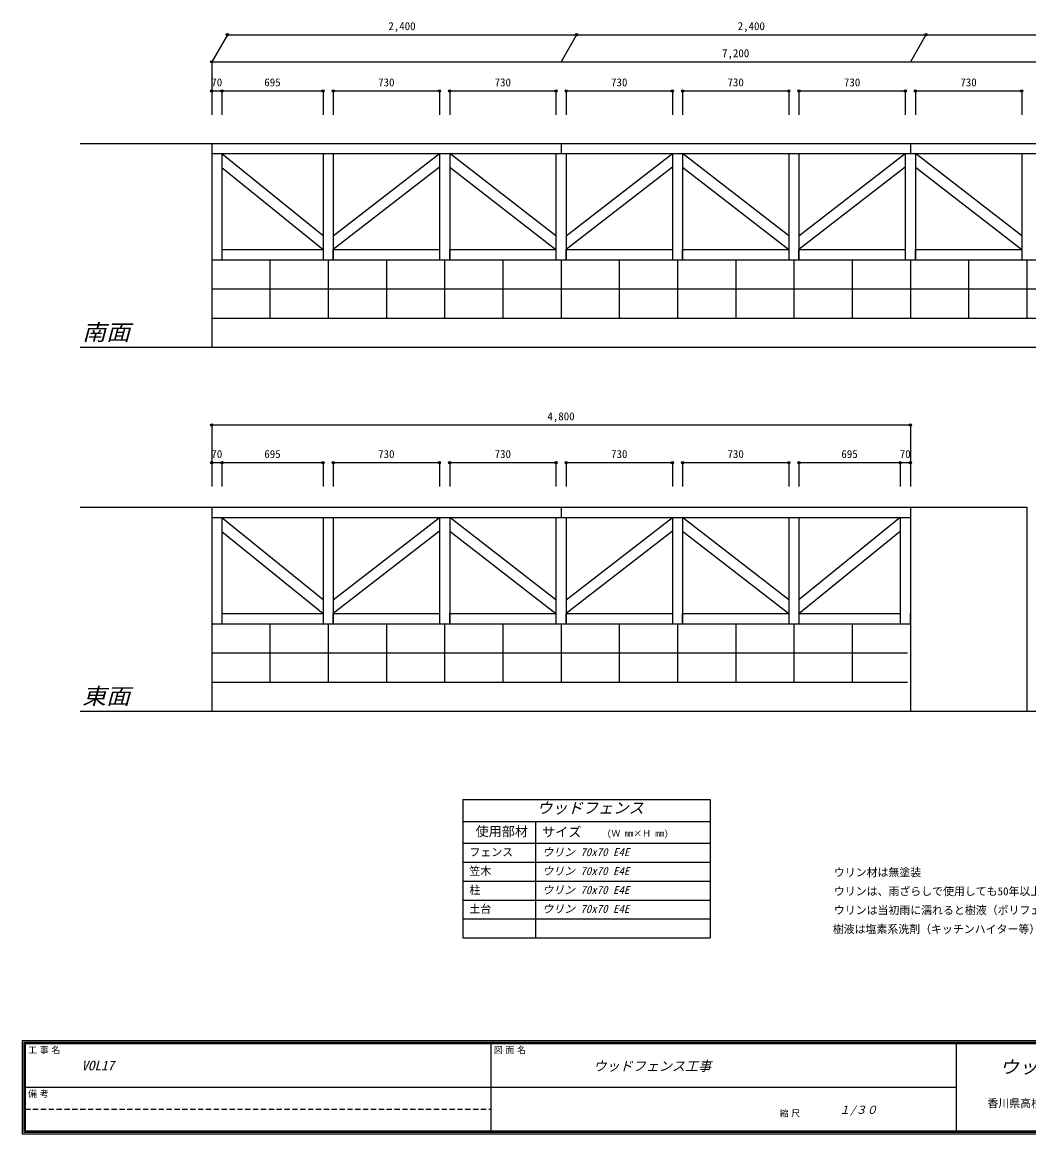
# Model space of a CAD drawing. Units: millimetres at full size, sheet at 1:30. Extents: x -5633 to 5647, y -4119 to 3516.
# Drawn here: x -5633 to 1283, y -4119 to 3516 of the extents above; entities that cross this region are included whole.
import ezdxf
from ezdxf.enums import TextEntityAlignment as Align

# ---------------------------------------------------------------- set-up
doc = ezdxf.new("R2010")
doc.units = ezdxf.units.MM
doc.header["$LTSCALE"] = 30
doc.header["$PDMODE"] = 32
doc.header["$PDSIZE"] = 15
doc.linetypes.add('DASHED1', pattern=[1.8, 1.2, -0.6])
for name, color, linetype in [('0-2_束１', 4, 'Continuous'), ('0-4_根太・大引', 4, 'Continuous'), ('0-6_床板等１', 3, 'Continuous'), ('0-9_文字（デッキ等）', 7, 'Continuous'), ('0-A_境界・築造物', 7, 'Continuous'), ('0-B_補助線', 6, 'Continuous'), ('0-C_寸法（境界・築造物）', 7, 'Continuous'), ('F-B_文字', 4, 'Continuous')]:
    doc.layers.add(name, color=color, linetype=linetype)
doc.styles.add('ＭＳ ゴシック', font='')
doc.styles.get('ＭＳ ゴシック').set_extended_font_data('MS Gothic')

msp = doc.modelspace()

# ---------------------------------------------------------------- linework, layer by layer
at = {"layer": '0-2_束１'}
for p, q in [((-4330.87, 2683.73), (2869.13, 2683.73)), ((-4330.87, 2683.73), (-4330.87, 2613.73)), ((-1930.87, 2683.73), (-1930.87, 2613.73)), ((469.13, 2683.73), (469.13, 2613.73)), ((-4330.87, 2613.73), (-4260.87, 2613.73)), ((-4330.87, 2613.73), (-4330.87, 1883.73)), ((-4330.87, 2613.73), (2869.13, 2613.73)), ((-4260.87, 2613.73), (-4260.87, 1883.73)), ((-3565.87, 2613.73), (-3495.87, 2613.73)), ((-3565.87, 2613.73), (-3565.87, 1883.73)), ((-3495.87, 2613.73), (-3495.87, 1883.73)), ((-2765.87, 2613.73), (-2695.87, 2613.73)), ((-2765.87, 2613.73), (-2765.87, 1883.73)), ((-2695.87, 2613.73), (-2695.87, 1883.73)), ((-1965.87, 2613.73), (-1895.87, 2613.73)), ((-1965.87, 2613.73), (-1965.87, 1883.73)), ((-1895.87, 2613.73), (-1895.87, 1883.73)), ((-1165.87, 2613.73), (-1095.87, 2613.73)), ((-1165.87, 2613.73), (-1165.87, 1883.73)), ((-1095.87, 2613.73), (-1095.87, 1883.73)), ((-365.87, 2613.73), (-295.87, 2613.73)), ((-365.87, 2613.73), (-365.87, 1883.73)), ((-295.87, 2613.73), (-295.87, 1883.73)), ((434.13, 2613.73), (504.13, 2613.73)), ((434.13, 2613.73), (434.13, 1883.73)), ((504.13, 2613.73), (504.13, 1883.73)), ((1234.13, 2613.73), (1304.13, 2613.73)), ((1234.13, 2613.73), (1234.13, 1883.73)), ((-4330.87, 1883.73), (-4260.87, 1883.73)), ((-3565.87, 1883.73), (-3495.87, 1883.73)), ((-2765.87, 1883.73), (-2695.87, 1883.73)), ((-1965.87, 1883.73), (-1895.87, 1883.73)), ((-1165.87, 1883.73), (-1095.87, 1883.73)), ((-365.87, 1883.73), (-295.87, 1883.73)), ((434.13, 1883.73), (504.13, 1883.73)), ((1234.13, 1883.73), (1304.13, 1883.73)), ((-4330.87, 183.73), (-4330.87, 113.73)), ((-4330.87, 183.73), (469.13, 183.73)), ((-1930.87, 183.73), (-1930.87, 113.73)), ((469.13, 183.73), (469.13, 113.73)), ((-4330.87, 113.73), (-4260.87, 113.73)), ((-4330.87, 113.73), (-4330.87, -616.27)), ((-4330.87, 113.73), (469.13, 113.73)), ((-4260.87, 113.73), (-4260.87, -616.27)), ((-3565.87, 113.73), (-3495.87, 113.73)), ((-3565.87, 113.73), (-3565.87, -616.27)), ((-3495.87, 113.73), (-3495.87, -616.27)), ((-2765.87, 113.73), (-2695.87, 113.73)), ((-2765.87, 113.73), (-2765.87, -616.27)), ((-2695.87, 113.73), (-2695.87, -616.27)), ((-1965.87, 113.73), (-1895.87, 113.73)), ((-1965.87, 113.73), (-1965.87, -616.27)), ((-1895.87, 113.73), (-1895.87, -616.27)), ((-1165.87, 113.73), (-1095.87, 113.73)), ((-1165.87, 113.73), (-1165.87, -616.27)), ((-1095.87, 113.73), (-1095.87, -616.27)), ((-365.87, 113.73), (-295.87, 113.73)), ((-365.87, 113.73), (-365.87, -616.27)), ((-295.87, 113.73), (-295.87, -616.27)), ((399.13, 113.73), (469.13, 113.73)), ((399.13, 113.73), (399.13, -616.27)), ((469.13, 113.73), (469.13, -616.27)), ((-4330.87, -616.27), (-4260.87, -616.27)), ((-3565.87, -616.27), (-3495.87, -616.27)), ((-2765.87, -616.27), (-2695.87, -616.27)), ((-1965.87, -616.27), (-1895.87, -616.27)), ((-1165.87, -616.27), (-1095.87, -616.27)), ((-365.87, -616.27), (-295.87, -616.27)), ((399.13, -616.27), (469.13, -616.27))]:
    msp.add_line(p, q, dxfattribs=at)
at = {"layer": '0-4_根太・大引'}
for p, q in [((-4260.87, 1953.73), (-3565.87, 1953.73)), ((-4260.87, 1953.73), (-4260.87, 1883.73)), ((-3565.87, 1953.73), (-3565.87, 1883.73)), ((-3495.87, 1953.73), (-2765.87, 1953.73)), ((-3495.87, 1883.73), (-3495.87, 1953.73)), ((-2765.87, 1953.73), (-2765.87, 1883.73)), ((-2695.87, 1953.73), (-1965.87, 1953.73)), ((-2695.87, 1883.73), (-2695.87, 1953.73)), ((-1965.87, 1953.73), (-1965.87, 1883.73)), ((-1895.87, 1953.73), (-1165.87, 1953.73)), ((-1895.87, 1883.73), (-1895.87, 1953.73)), ((-1165.87, 1953.73), (-1165.87, 1883.73)), ((-1095.87, 1953.73), (-365.87, 1953.73)), ((-1095.87, 1883.73), (-1095.87, 1953.73)), ((-365.87, 1953.73), (-365.87, 1883.73)), ((-295.87, 1953.73), (434.13, 1953.73)), ((-295.87, 1883.73), (-295.87, 1953.73)), ((434.13, 1953.73), (434.13, 1883.73)), ((504.13, 1953.73), (1234.13, 1953.73)), ((504.13, 1883.73), (504.13, 1953.73)), ((1234.13, 1953.73), (1234.13, 1883.73)), ((-4260.87, 1883.73), (-3565.87, 1883.73)), ((-3495.87, 1883.73), (-2765.87, 1883.73)), ((-2695.87, 1883.73), (-1965.87, 1883.73)), ((-1895.87, 1883.73), (-1165.87, 1883.73)), ((-1095.87, 1883.73), (-365.87, 1883.73)), ((-295.87, 1883.73), (434.13, 1883.73)), ((504.13, 1883.73), (1234.13, 1883.73)), ((-4260.87, -546.27), (-3565.87, -546.27)), ((-4260.87, -546.27), (-4260.87, -616.27)), ((-3565.87, -546.27), (-3565.87, -616.27)), ((-3495.87, -546.27), (-2765.87, -546.27)), ((-3495.87, -616.27), (-3495.87, -546.27)), ((-2765.87, -546.27), (-2765.87, -616.27)), ((-2695.87, -546.27), (-1965.87, -546.27)), ((-2695.87, -616.27), (-2695.87, -546.27)), ((-1965.87, -546.27), (-1965.87, -616.27)), ((-1895.87, -546.27), (-1165.87, -546.27)), ((-1895.87, -616.27), (-1895.87, -546.27)), ((-1165.87, -546.27), (-1165.87, -616.27)), ((-1095.87, -546.27), (-365.87, -546.27)), ((-1095.87, -616.27), (-1095.87, -546.27)), ((-365.87, -546.27), (-365.87, -616.27)), ((-295.87, -546.27), (399.13, -546.27)), ((-295.87, -546.27), (-295.87, -616.27)), ((399.13, -546.27), (399.13, -616.27)), ((469.13, -616.27), (469.13, -546.27)), ((-4260.87, -616.27), (-3565.87, -616.27)), ((-3495.87, -616.27), (-2765.87, -616.27)), ((-2695.87, -616.27), (-1965.87, -616.27)), ((-1895.87, -616.27), (-1165.87, -616.27)), ((-1095.87, -616.27), (-365.87, -616.27)), ((-295.87, -616.27), (399.13, -616.27))]:
    msp.add_line(p, q, dxfattribs=at)
at = {"layer": '0-6_床板等１'}
for p, q in [((-4260.87, 2613.73), (-3565.87, 2050.27)), ((-3495.87, 2048.1), (-2765.87, 2613.73)), ((-1965.87, 2048.1), (-2695.87, 2613.73)), ((-1895.87, 2048.1), (-1165.87, 2613.73)), ((-365.87, 2048.1), (-1095.87, 2613.73)), ((-295.87, 2048.1), (434.13, 2613.73)), ((1234.13, 2048.1), (504.13, 2613.73)), ((-4260.87, 2517.2), (-3565.87, 1953.73)), ((-2765.87, 2519.36), (-3495.87, 1953.73)), ((-2695.87, 2519.36), (-1965.87, 1953.73)), ((-1165.87, 2519.36), (-1895.87, 1953.73)), ((-1095.87, 2519.36), (-365.87, 1953.73)), ((434.13, 2519.36), (-295.87, 1953.73)), ((504.13, 2519.36), (1234.13, 1953.73)), ((-4260.87, 113.73), (-3565.87, -449.73)), ((-3495.87, -451.9), (-2765.87, 113.73)), ((-1965.87, -451.9), (-2695.87, 113.73)), ((-1895.87, -451.9), (-1165.87, 113.73)), ((-365.87, -451.9), (-1095.87, 113.73)), ((399.13, 113.73), (-295.87, -451.9)), ((-4260.87, 17.2), (-3565.87, -546.27)), ((-2765.87, 19.36), (-3495.87, -546.27)), ((-2695.87, 19.36), (-1965.87, -546.27)), ((-1165.87, 19.36), (-1895.87, -546.27)), ((-1095.87, 19.36), (-365.87, -546.27)), ((-295.87, -546.27), (399.13, 19.36))]:
    msp.add_line(p, q, dxfattribs=at)
at = {"layer": '0-9_文字（デッキ等）'}
for p, q in [((-2605.42, -1823.9), (-2605.42, -2773.9)), ((-2605.42, -1823.9), (-905.42, -1823.9)), ((-905.42, -1823.9), (-905.42, -2773.9)), ((-2605.42, -1973.9), (-905.42, -1973.9)), ((-2105.42, -1980.69), (-2105.42, -2773.9)), ((-2605.42, -2123.9), (-905.42, -2123.9)), ((-2605.42, -2253.9), (-905.42, -2253.9)), ((-2605.42, -2383.9), (-905.42, -2383.9)), ((-2605.42, -2513.9), (-905.42, -2513.9)), ((-2605.42, -2643.9), (-905.42, -2643.9)), ((-2605.42, -2773.9), (-905.42, -2773.9))]:
    msp.add_line(p, q, dxfattribs=at)
at = {"layer": '0-A_境界・築造物'}
for p, q in [((-4330.87, 1883.73), (2869.13, 1883.73)), ((-3930.87, 1883.73), (-3930.87, 1683.73)), ((-3530.87, 1883.73), (-3530.87, 1683.73)), ((-3130.87, 1883.73), (-3130.87, 1683.73)), ((-3130.87, 1883.73), (-3130.87, 1683.73)), ((-2730.87, 1883.73), (-2730.87, 1683.73)), ((-2330.87, 1883.73), (-2330.87, 1683.73)), ((-1930.87, 1883.73), (-1930.87, 1683.73)), ((-1530.87, 1883.73), (-1530.87, 1683.73)), ((-1130.87, 1883.73), (-1130.87, 1683.73)), ((-730.87, 1883.73), (-730.87, 1683.73)), ((-330.87, 1883.73), (-330.87, 1683.73)), ((69.13, 1883.73), (69.13, 1683.73)), ((469.13, 1883.73), (469.13, 1683.73)), ((869.13, 1883.73), (869.13, 1683.73)), ((1269.13, 1883.73), (1269.13, 1683.73)), ((-4330.87, 1683.73), (2869.13, 1683.73)), ((-3930.87, 1683.73), (-3930.87, 1483.73)), ((-3530.87, 1683.73), (-3530.87, 1483.73)), ((-3130.87, 1683.73), (-3130.87, 1483.73)), ((-3130.87, 1683.73), (-3130.87, 1483.73)), ((-2730.87, 1683.73), (-2730.87, 1483.73)), ((-2330.87, 1683.73), (-2330.87, 1483.73)), ((-1930.87, 1683.73), (-1930.87, 1483.73)), ((-1530.87, 1683.73), (-1530.87, 1483.73)), ((-1130.87, 1683.73), (-1130.87, 1483.73)), ((-730.87, 1683.73), (-730.87, 1483.73)), ((-330.87, 1683.73), (-330.87, 1483.73)), ((69.13, 1683.73), (69.13, 1483.73)), ((469.13, 1683.73), (469.13, 1483.73)), ((869.13, 1683.73), (869.13, 1483.73)), ((1269.13, 1683.73), (1269.13, 1483.73)), ((-4330.87, 1483.73), (2869.13, 1483.73)), ((-5235.79, 1283.73), (3503.25, 1283.73)), ((469.13, 183.73), (469.13, -1216.27)), ((469.13, 183.73), (1269.13, 183.73)), ((1269.13, 183.73), (1269.13, -1216.27)), ((-4330.87, -616.27), (449.13, -616.27)), ((-3930.87, -616.27), (-3930.87, -816.27)), ((-3530.87, -616.27), (-3530.87, -816.27)), ((-3130.87, -616.27), (-3130.87, -816.27)), ((-3130.87, -616.27), (-3130.87, -816.27)), ((-2730.87, -616.27), (-2730.87, -816.27)), ((-2330.87, -616.27), (-2330.87, -816.27)), ((-1930.87, -616.27), (-1930.87, -816.27)), ((-1530.87, -616.27), (-1530.87, -816.27)), ((-1130.87, -616.27), (-1130.87, -816.27)), ((-730.87, -616.27), (-730.87, -816.27)), ((-330.87, -616.27), (-330.87, -816.27)), ((69.13, -616.27), (69.13, -816.27)), ((-4330.87, -816.27), (449.13, -816.27)), ((-3930.87, -816.27), (-3930.87, -1016.27)), ((-3530.87, -816.27), (-3530.87, -1016.27)), ((-3130.87, -816.27), (-3130.87, -1016.27)), ((-3130.87, -816.27), (-3130.87, -1016.27)), ((-2730.87, -816.27), (-2730.87, -1016.27)), ((-2330.87, -816.27), (-2330.87, -1016.27)), ((-1930.87, -816.27), (-1930.87, -1016.27)), ((-1530.87, -816.27), (-1530.87, -1016.27)), ((-1130.87, -816.27), (-1130.87, -1016.27)), ((-730.87, -816.27), (-730.87, -1016.27)), ((-330.87, -816.27), (-330.87, -1016.27)), ((69.13, -816.27), (69.13, -1016.27)), ((-4330.87, -1016.27), (449.13, -1016.27)), ((-5235.79, -1216.27), (3503.25, -1216.27))]:
    msp.add_line(p, q, dxfattribs=at)
for points in [[(-5235.79, 2683.73), (-4330.87, 2683.73), (-4330.87, 1283.73)], [(-5235.79, 183.73), (-4330.87, 183.73), (-4330.87, -1216.27)]]:
    msp.add_lwpolyline(points, dxfattribs=at)
at = {"layer": '0-C_寸法（境界・築造物）', "color": 4}
for p, q in [((-4223.48, 3429.9), (-4330.87, 3243.9)), ((-4223.48, 3429.9), (-1823.48, 3429.9)), ((-1823.48, 3429.9), (-1930.87, 3243.9)), ((-1823.48, 3429.9), (576.52, 3429.9)), ((576.52, 3429.9), (469.13, 3243.9)), ((576.52, 3429.9), (2976.52, 3429.9)), ((-4330.87, 3243.9), (-4330.87, 3043.88)), ((-4330.87, 3243.9), (2869.13, 3243.9)), ((-4330.87, 3043.88), (-4330.87, 2879.17)), ((-4330.87, 3043.88), (-4260.87, 3043.88)), ((-4260.87, 3043.88), (-4260.87, 2879.17)), ((-4260.87, 3043.88), (-3565.87, 3043.88)), ((-3565.87, 3043.88), (-3565.87, 2879.17)), ((-3495.87, 3043.88), (-3495.87, 2879.17)), ((-3495.87, 3043.88), (-2765.87, 3043.88)), ((-2765.87, 3043.88), (-2765.87, 2879.17)), ((-2695.87, 3043.88), (-2695.87, 2879.17)), ((-2695.87, 3043.88), (-1965.87, 3043.88)), ((-1965.87, 3043.88), (-1965.87, 2879.17)), ((-1895.87, 3043.88), (-1895.87, 2879.17)), ((-1895.87, 3043.88), (-1165.87, 3043.88)), ((-1165.87, 3043.88), (-1165.87, 2879.17)), ((-1095.87, 3043.88), (-1095.87, 2879.17)), ((-1095.87, 3043.88), (-365.87, 3043.88)), ((-365.87, 3043.88), (-365.87, 2879.17)), ((-295.87, 3043.88), (-295.87, 2879.17)), ((-295.87, 3043.88), (434.13, 3043.88)), ((434.13, 3043.88), (434.13, 2879.17)), ((504.13, 3043.88), (504.13, 2879.17)), ((504.13, 3043.88), (1234.13, 3043.88)), ((1234.13, 3043.88), (1234.13, 2879.17)), ((-4330.87, 749.6), (-4330.87, 490.76)), ((-4330.87, 749.6), (469.13, 749.6)), ((469.13, 749.6), (469.13, 490.76)), ((-4330.87, 490.76), (-4330.87, 326.04)), ((-4330.87, 490.76), (-4260.87, 490.76)), ((-4260.87, 490.76), (-4260.87, 326.04)), ((-4260.87, 490.76), (-3565.87, 490.76)), ((-3565.87, 490.76), (-3565.87, 326.04)), ((-3495.87, 490.76), (-3495.87, 326.04)), ((-3495.87, 490.76), (-2765.87, 490.76)), ((-2765.87, 490.76), (-2765.87, 326.04)), ((-2695.87, 490.76), (-2695.87, 326.04)), ((-2695.87, 490.76), (-1965.87, 490.76)), ((-1965.87, 490.76), (-1965.87, 326.04)), ((-1895.87, 490.76), (-1895.87, 326.04)), ((-1895.87, 490.76), (-1165.87, 490.76)), ((-1165.87, 490.76), (-1165.87, 326.04)), ((-1095.87, 490.76), (-1095.87, 326.04)), ((-1095.87, 490.76), (-365.87, 490.76)), ((-365.87, 490.76), (-365.87, 326.04)), ((-295.87, 490.76), (-295.87, 326.04)), ((-295.87, 490.76), (399.13, 490.76)), ((399.13, 490.76), (399.13, 326.04)), ((399.13, 490.76), (469.13, 490.76)), ((469.13, 490.76), (469.13, 326.04))]:
    msp.add_line(p, q, dxfattribs=at)
at = {"layer": '0-C_寸法（境界・築造物）'}
for p in [(-4223.48, 3429.9), (-1823.48, 3429.9), (576.52, 3429.9), (-4330.87, 3243.9), (-4330.87, 3043.88), (-4260.87, 3043.88), (-3565.87, 3043.88), (-3495.87, 3043.88), (-2765.87, 3043.88), (-2695.87, 3043.88), (-1965.87, 3043.88), (-1895.87, 3043.88), (-1165.87, 3043.88), (-1095.87, 3043.88), (-365.87, 3043.88), (-295.87, 3043.88), (434.13, 3043.88), (504.13, 3043.88), (1234.13, 3043.88), (-4330.87, 749.6), (469.13, 749.6), (-4330.87, 490.76), (-4260.87, 490.76), (-3565.87, 490.76), (-3495.87, 490.76), (-2765.87, 490.76), (-2695.87, 490.76), (-1965.87, 490.76), (-1895.87, 490.76), (-1165.87, 490.76), (-1095.87, 490.76), (-365.87, 490.76), (-295.87, 490.76), (399.13, 490.76), (469.13, 490.76)]:
    msp.add_point(p, dxfattribs=at)
at = {"layer": 'F-B_文字', "color": 3}
for p, q in [((-5632.95, -3479.44), (5647.05, -3479.44)), ((-5632.95, -3479.44), (-5632.95, -4119.44)), ((-5622.95, -3489.44), (5637.05, -3489.44)), ((-5622.95, -3489.44), (-5622.95, -4109.44)), ((-5612.95, -3499.44), (5627.05, -3499.44)), ((-2412.95, -3499.44), (-2412.95, -4099.44)), ((787.05, -4099.44), (787.05, -3499.44)), ((-5612.95, -3799.44), (787.05, -3799.44)), ((-5632.95, -4119.44), (5647.05, -4119.44)), ((-5622.95, -4109.44), (5637.05, -4109.44))]:
    msp.add_line(p, q, dxfattribs=at)
at = {"layer": 'F-B_文字', "color": 3, "linetype": 'DASHED1'}
msp.add_line((-5612.95, -3949.44), (-2412.95, -3949.44), dxfattribs=at)
at = {"layer": 'F-B_文字', "color": 3}
msp.add_lwpolyline([(-5612.95, -3499.44), (-5612.95, -4099.44), (5627.05, -4099.44)], dxfattribs=at)

# ---------------------------------------------------------------- texts
at = {"layer": '0-9_文字（デッキ等）', "color": 2, "style": 'ＭＳ ゴシック', "oblique": 15}
msp.add_text('ウッドフェンス', height=76.98, dxfattribs=at).set_placement((-2097.01, -1942.58), align=Align.BOTTOM_LEFT)
at = {"layer": '0-9_文字（デッキ等）', "color": 3, "style": 'ＭＳ ゴシック'}
for s, p in [('使用部材', (-2518, -2095.2)), ('サイズ', (-2060.42, -2098.9))]:
    msp.add_text(s, height=65.98, dxfattribs=at).set_placement(p, align=Align.BOTTOM_LEFT)
at = {"layer": '0-9_文字（デッキ等）', "color": 4, "style": 'ＭＳ ゴシック'}
msp.add_text('(Ｗ mm×Ｈ mm)', height=43.99, dxfattribs=at).set_placement((-1615.05, -2090.88), align=Align.BOTTOM_LEFT)
at = {"layer": '0-9_文字（デッキ等）', "style": 'ＭＳ ゴシック'}
for s, p in [('フェンス', (-2560.42, -2228.9)), ('笠木', (-2560.42, -2358.9)), ('ウリン材は無塗装', (-56.27, -2367.93)), ('柱', (-2560.42, -2488.9)), ('ウリンは、雨ざらしで使用しても50年以上の耐朽性があります', (-56.27, -2497.93)), ('土台', (-2560.42, -2618.9)), ('ウリンは当初雨に濡れると樹液（ポリフェノール）が滲み出します', (-56.27, -2627.93)), ('樹液は塩素系洗剤（キッチンハイター等）で簡単に取れます', (-63.66, -2757.93))]:
    msp.add_text(s, height=54.99, dxfattribs=at).set_placement(p, align=Align.BOTTOM_LEFT)
at = {"layer": '0-9_文字（デッキ等）', "style": 'ＭＳ ゴシック', "oblique": 15}
for p in [(-2060.42, -2228.9), (-2060.42, -2358.9), (-2060.42, -2488.9), (-2060.42, -2618.9)]:
    msp.add_text('ウリン 70x70 E4E', height=54.99, dxfattribs=at).set_placement(p, align=Align.BOTTOM_LEFT)
at = {"layer": '0-B_補助線', "style": 'ＭＳ ゴシック', "oblique": 15, "width": 1.1}
for s, p in [('南面', (-5220.79, 1298.73)), ('東面', (-5220.79, -1201.27))]:
    msp.add_text(s, height=110, dxfattribs=at).set_placement(p, align=Align.BOTTOM_LEFT)
at = {"layer": '0-C_寸法（境界・築造物）', "style": 'ＭＳ ゴシック'}
for s, p in [('2,400', (-3117.23, 3444.9)), ('2,400', (-717.23, 3444.9)), ('7,200', (-824.62, 3258.9)), ('70', (-4333.37, 3058.88)), ('695', (-3969.62, 3058.88)), ('730', (-3187.12, 3058.88)), ('730', (-2387.12, 3058.88)), ('730', (-1587.12, 3058.88)), ('730', (-787.12, 3058.88)), ('730', (12.88, 3058.88)), ('730', (812.88, 3058.88)), ('4,800', (-2024.62, 764.6)), ('70', (-4333.37, 505.76)), ('695', (-3969.62, 505.76)), ('730', (-3187.12, 505.76)), ('730', (-2387.12, 505.76)), ('730', (-1587.12, 505.76)), ('730', (-787.12, 505.76)), ('695', (-4.62, 505.76)), ('70', (396.63, 505.76))]:
    msp.add_text(s, height=54.99, dxfattribs=at).set_placement(p, align=Align.BOTTOM_LEFT)
at = {"layer": 'F-B_文字', "style": 'ＭＳ ゴシック'}
for s, p in [('工', (-5592.95, -3579.44)), ('事', (-5512.95, -3579.44)), ('名', (-5432.95, -3579.44)), ('図', (-2392.95, -3579.44)), ('面', (-2312.95, -3579.44)), ('名', (-2232.95, -3579.44)), ('備', (-5592.95, -3879.44)), ('考', (-5512.95, -3879.44)), ('縮', (-429.2, -4014.44)), ('尺', (-349.2, -4014.44))]:
    msp.add_text(s, height=43.99, dxfattribs=at).set_placement(p, align=Align.BOTTOM_LEFT)
at = {"layer": 'F-B_文字', "color": 3, "style": 'ＭＳ ゴシック', "oblique": 15}
for s, p in [('VOL17', (-5225.99, -3703.6)), ('ウッドフェンス工事', (-1708.98, -3706.87))]:
    msp.add_text(s, height=65.98, dxfattribs=at).set_placement(p, align=Align.BOTTOM_LEFT)
at = {"layer": 'F-B_文字', "color": 2, "style": 'ＭＳ ゴシック', "oblique": 15, "width": 1.1}
msp.add_text('ウッドデッキネット & LEAF GREEN', height=87.98, dxfattribs=at).set_placement((1082.46, -3731.42), align=Align.BOTTOM_LEFT)
at = {"layer": 'F-B_文字', "color": 7, "style": 'ＭＳ ゴシック'}
msp.add_text('香川県高松市神在川窪町450-2', height=54.99, dxfattribs=at).set_placement((998.99, -3953.99), align=Align.BOTTOM_LEFT)
at = {"layer": 'F-B_文字', "color": 7, "style": 'ＭＳ ゴシック', "oblique": 15}
msp.add_text('１/３０', height=54.99, dxfattribs=at).set_placement((-19.86, -3999.3), align=Align.BOTTOM_LEFT)

doc.saveas('drawing.dxf')
